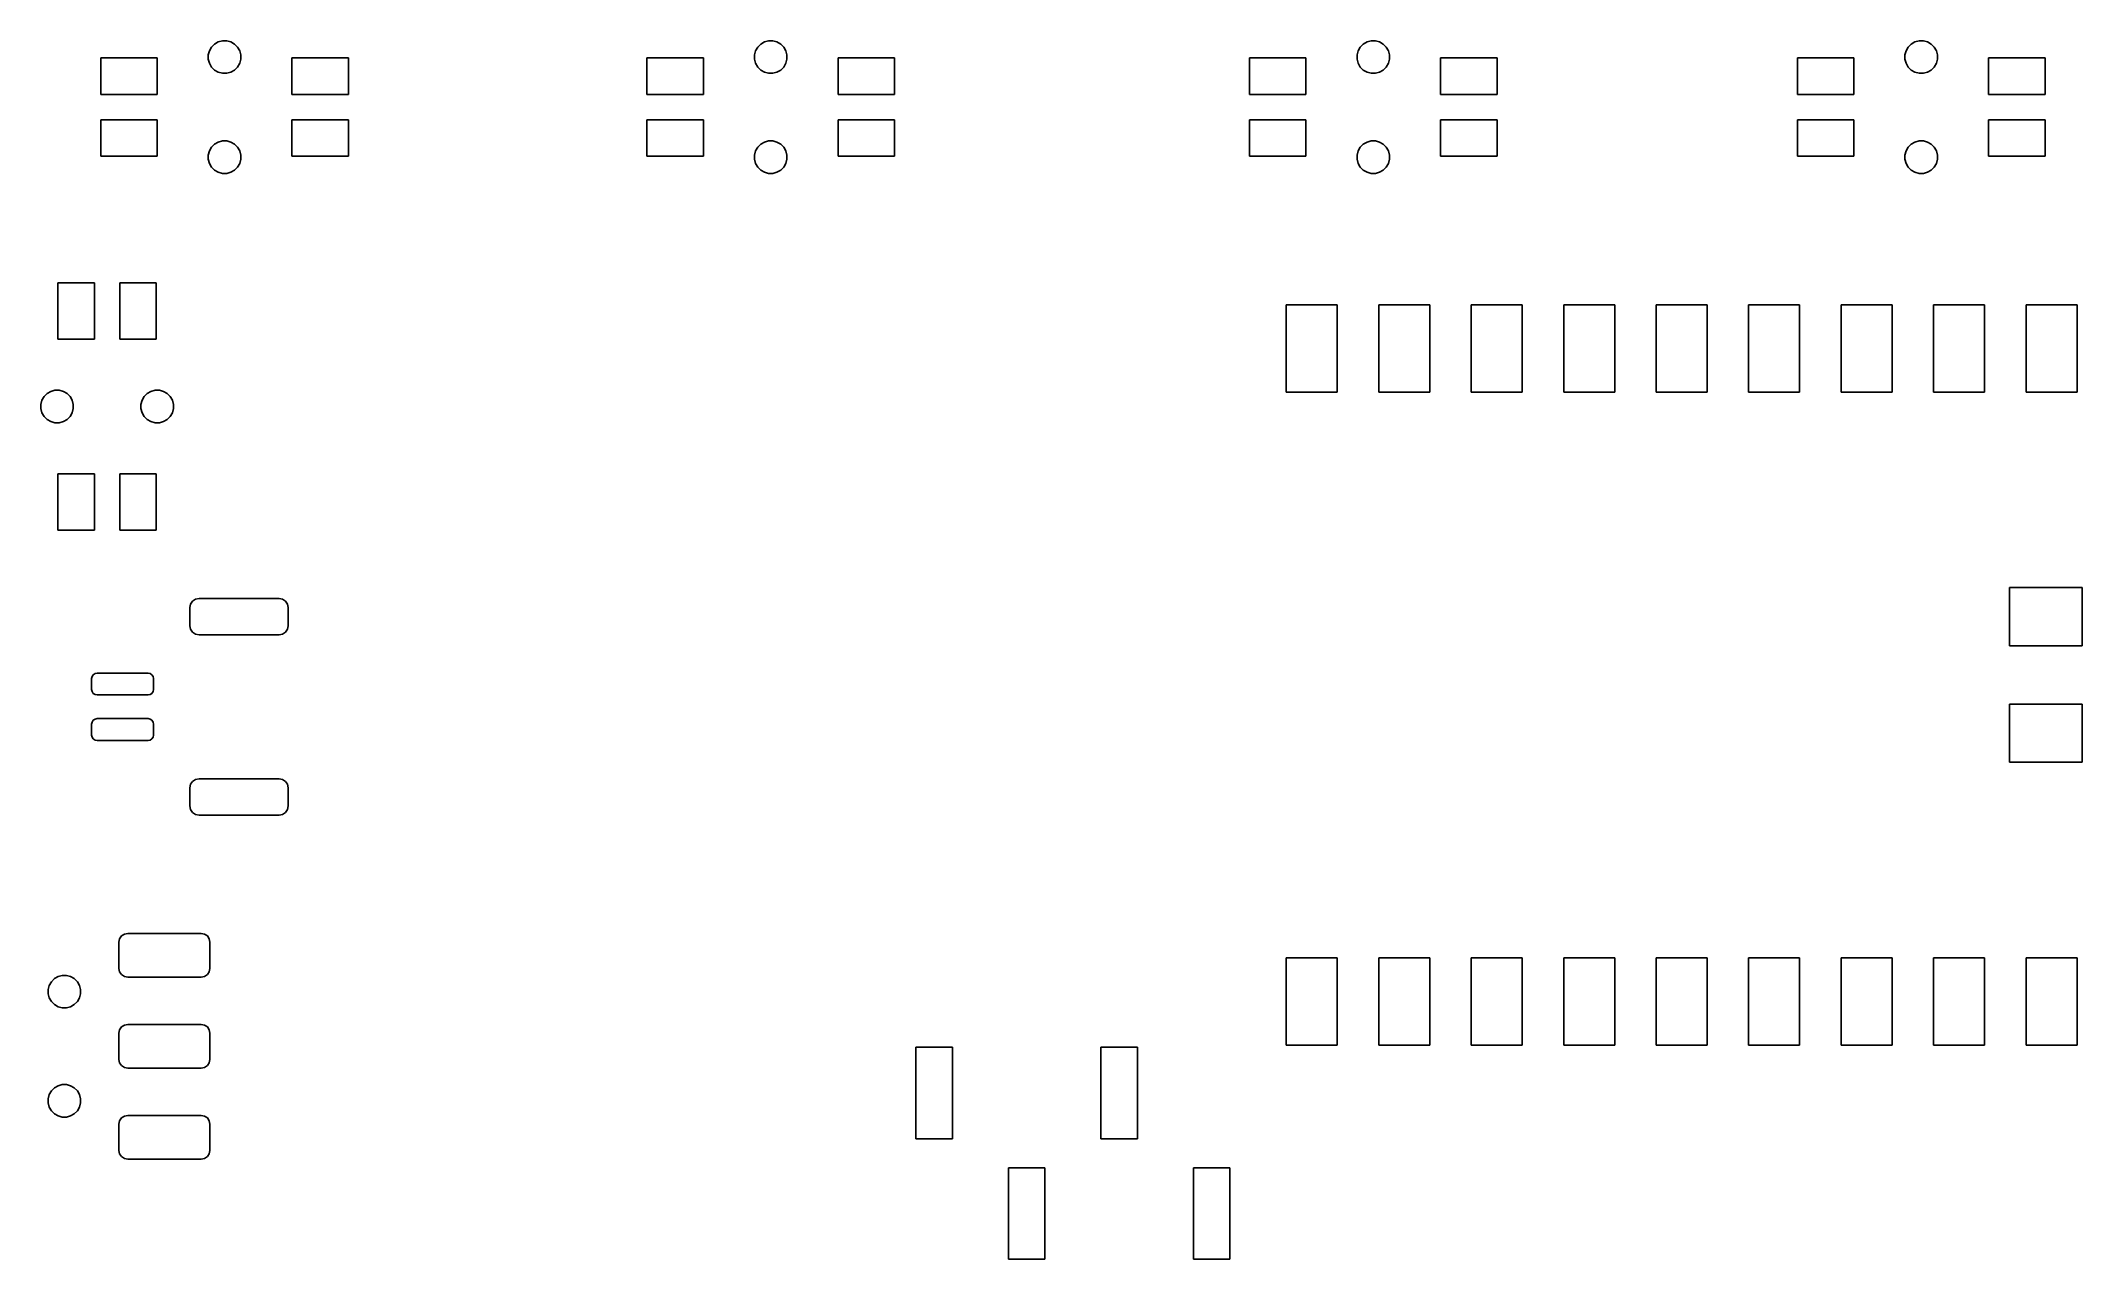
# Model space of a CAD drawing. Extents: x 173.7 to 229.7, y -102.4 to -69.
import ezdxf

# ---------------------------------------------------------------- set-up
doc = ezdxf.new("R2010")
doc.units = 0
doc.layers.add('BLACK', color=7, linetype='CONTINUOUS')

msp = doc.modelspace()

# ---------------------------------------------------------------- linework, layer by layer
at = {"layer": 'BLACK', "linetype": 'CONTINUOUS'}
for p, q in [((175.3, -70.45), (175.3, -69.45)), ((175.3, -69.45), (176.85, -69.45)), ((176.85, -69.45), (176.85, -70.45)), ((178.25385, -69.366263), (178.284254, -69.252792)), ((178.25385, -69.483737), (178.25385, -69.366263)), ((178.284254, -69.597208), (178.25385, -69.483737)), ((178.284254, -69.252792), (178.342991, -69.151057)), ((178.342991, -69.151057), (178.426057, -69.067991)), ((178.426057, -69.067991), (178.527792, -69.009254)), ((178.527792, -69.009254), (178.641263, -68.97885)), ((178.641263, -68.97885), (178.758737, -68.97885)), ((178.758737, -68.97885), (178.872208, -69.009254)), ((178.872208, -69.009254), (178.973943, -69.067991)), ((178.973943, -69.067991), (179.057009, -69.151057)), ((179.057009, -69.151057), (179.115746, -69.252792)), ((179.115746, -69.252792), (179.14615, -69.366263)), ((179.14615, -69.483737), (179.115746, -69.597208)), ((179.14615, -69.366263), (179.14615, -69.483737)), ((180.55, -70.45), (180.55, -69.45)), ((180.55, -69.45), (182.1, -69.45)), ((182.1, -69.45), (182.1, -70.45)), ((190.3, -70.45), (190.3, -69.45)), ((190.3, -69.45), (191.85, -69.45)), ((191.85, -69.45), (191.85, -70.45)), ((193.25385, -69.366263), (193.284254, -69.252792)), ((193.25385, -69.483737), (193.25385, -69.366263)), ((193.284254, -69.597208), (193.25385, -69.483737)), ((193.284254, -69.252792), (193.342991, -69.151057)), ((193.342991, -69.151057), (193.426057, -69.067991)), ((193.426057, -69.067991), (193.527792, -69.009254)), ((193.527792, -69.009254), (193.641263, -68.97885)), ((193.641263, -68.97885), (193.758737, -68.97885)), ((193.758737, -68.97885), (193.872208, -69.009254)), ((193.872208, -69.009254), (193.973943, -69.067991)), ((193.973943, -69.067991), (194.057009, -69.151057)), ((194.057009, -69.151057), (194.115746, -69.252792)), ((194.115746, -69.252792), (194.14615, -69.366263)), ((194.14615, -69.483737), (194.115746, -69.597208)), ((194.14615, -69.366263), (194.14615, -69.483737)), ((195.55, -70.45), (195.55, -69.45)), ((195.55, -69.45), (197.1, -69.45)), ((197.1, -69.45), (197.1, -70.45)), ((206.85, -70.45), (206.85, -69.45)), ((206.85, -69.45), (208.4, -69.45)), ((208.4, -69.45), (208.4, -70.45)), ((209.80385, -69.366263), (209.834254, -69.252792)), ((209.80385, -69.483737), (209.80385, -69.366263)), ((209.834254, -69.597208), (209.80385, -69.483737)), ((209.834254, -69.252792), (209.892991, -69.151057)), ((209.892991, -69.151057), (209.976057, -69.067991)), ((209.976057, -69.067991), (210.077792, -69.009254)), ((210.077792, -69.009254), (210.191263, -68.97885)), ((210.191263, -68.97885), (210.308737, -68.97885)), ((210.308737, -68.97885), (210.422208, -69.009254)), ((210.422208, -69.009254), (210.523943, -69.067991)), ((210.523943, -69.067991), (210.607009, -69.151057)), ((210.607009, -69.151057), (210.665746, -69.252792)), ((210.665746, -69.252792), (210.69615, -69.366263)), ((210.69615, -69.483737), (210.665746, -69.597208)), ((210.69615, -69.366263), (210.69615, -69.483737)), ((212.1, -70.45), (212.1, -69.45)), ((212.1, -69.45), (213.65, -69.45)), ((213.65, -69.45), (213.65, -70.45)), ((221.9, -70.45), (221.9, -69.45)), ((221.9, -69.45), (223.45, -69.45)), ((223.45, -69.45), (223.45, -70.45)), ((224.85385, -69.366263), (224.884254, -69.252792)), ((224.85385, -69.483737), (224.85385, -69.366263)), ((224.884254, -69.597208), (224.85385, -69.483737)), ((224.884254, -69.252792), (224.942991, -69.151057)), ((224.942991, -69.151057), (225.026057, -69.067991)), ((225.026057, -69.067991), (225.127792, -69.009254)), ((225.127792, -69.009254), (225.241263, -68.97885)), ((225.241263, -68.97885), (225.358737, -68.97885)), ((225.358737, -68.97885), (225.472208, -69.009254)), ((225.472208, -69.009254), (225.573943, -69.067991)), ((225.573943, -69.067991), (225.657009, -69.151057)), ((225.657009, -69.151057), (225.715746, -69.252792)), ((225.715746, -69.252792), (225.74615, -69.366263)), ((225.74615, -69.483737), (225.715746, -69.597208)), ((225.74615, -69.366263), (225.74615, -69.483737)), ((227.15, -70.45), (227.15, -69.45)), ((227.15, -69.45), (228.7, -69.45)), ((228.7, -69.45), (228.7, -70.45)), ((178.342991, -69.698943), (178.284254, -69.597208)), ((178.426057, -69.782009), (178.342991, -69.698943)), ((178.527792, -69.840746), (178.426057, -69.782009)), ((178.641263, -69.87115), (178.527792, -69.840746)), ((178.758737, -69.87115), (178.641263, -69.87115)), ((178.872208, -69.840746), (178.758737, -69.87115)), ((178.973943, -69.782009), (178.872208, -69.840746)), ((179.057009, -69.698943), (178.973943, -69.782009)), ((179.115746, -69.597208), (179.057009, -69.698943)), ((193.342991, -69.698943), (193.284254, -69.597208)), ((193.426057, -69.782009), (193.342991, -69.698943)), ((193.527792, -69.840746), (193.426057, -69.782009)), ((193.641263, -69.87115), (193.527792, -69.840746)), ((193.758737, -69.87115), (193.641263, -69.87115)), ((193.872208, -69.840746), (193.758737, -69.87115)), ((193.973943, -69.782009), (193.872208, -69.840746)), ((194.057009, -69.698943), (193.973943, -69.782009)), ((194.115746, -69.597208), (194.057009, -69.698943)), ((209.892991, -69.698943), (209.834254, -69.597208)), ((209.976057, -69.782009), (209.892991, -69.698943)), ((210.077792, -69.840746), (209.976057, -69.782009)), ((210.191263, -69.87115), (210.077792, -69.840746)), ((210.308737, -69.87115), (210.191263, -69.87115)), ((210.422208, -69.840746), (210.308737, -69.87115)), ((210.523943, -69.782009), (210.422208, -69.840746)), ((210.607009, -69.698943), (210.523943, -69.782009)), ((210.665746, -69.597208), (210.607009, -69.698943)), ((224.942991, -69.698943), (224.884254, -69.597208)), ((225.026057, -69.782009), (224.942991, -69.698943)), ((225.127792, -69.840746), (225.026057, -69.782009)), ((225.241263, -69.87115), (225.127792, -69.840746)), ((225.358737, -69.87115), (225.241263, -69.87115)), ((225.472208, -69.840746), (225.358737, -69.87115)), ((225.573943, -69.782009), (225.472208, -69.840746)), ((225.657009, -69.698943), (225.573943, -69.782009)), ((225.715746, -69.597208), (225.657009, -69.698943)), ((176.85, -70.45), (175.3, -70.45)), ((182.1, -70.45), (180.55, -70.45)), ((191.85, -70.45), (190.3, -70.45)), ((197.1, -70.45), (195.55, -70.45)), ((208.4, -70.45), (206.85, -70.45)), ((213.65, -70.45), (212.1, -70.45)), ((223.45, -70.45), (221.9, -70.45)), ((228.7, -70.45), (227.15, -70.45)), ((175.3, -72.15), (175.3, -71.15)), ((175.3, -71.15), (176.85, -71.15)), ((176.85, -71.15), (176.85, -72.15)), ((180.55, -72.15), (180.55, -71.15)), ((180.55, -71.15), (182.1, -71.15)), ((182.1, -71.15), (182.1, -72.15)), ((190.3, -72.15), (190.3, -71.15)), ((190.3, -71.15), (191.85, -71.15)), ((191.85, -71.15), (191.85, -72.15)), ((195.55, -72.15), (195.55, -71.15)), ((195.55, -71.15), (197.1, -71.15)), ((197.1, -71.15), (197.1, -72.15)), ((206.85, -72.15), (206.85, -71.15)), ((206.85, -71.15), (208.4, -71.15)), ((208.4, -71.15), (208.4, -72.15)), ((212.1, -72.15), (212.1, -71.15)), ((212.1, -71.15), (213.65, -71.15)), ((213.65, -71.15), (213.65, -72.15)), ((221.9, -72.15), (221.9, -71.15)), ((221.9, -71.15), (223.45, -71.15)), ((223.45, -71.15), (223.45, -72.15)), ((227.15, -72.15), (227.15, -71.15)), ((227.15, -71.15), (228.7, -71.15)), ((228.7, -71.15), (228.7, -72.15)), ((178.426057, -71.817991), (178.527792, -71.759254)), ((178.527792, -71.759254), (178.641263, -71.72885)), ((178.641263, -71.72885), (178.758737, -71.72885)), ((178.758737, -71.72885), (178.872208, -71.759254)), ((178.872208, -71.759254), (178.973943, -71.817991)), ((193.426057, -71.817991), (193.527792, -71.759254)), ((193.527792, -71.759254), (193.641263, -71.72885)), ((193.641263, -71.72885), (193.758737, -71.72885)), ((193.758737, -71.72885), (193.872208, -71.759254)), ((193.872208, -71.759254), (193.973943, -71.817991)), ((209.976057, -71.817991), (210.077792, -71.759254)), ((210.077792, -71.759254), (210.191263, -71.72885)), ((210.191263, -71.72885), (210.308737, -71.72885)), ((210.308737, -71.72885), (210.422208, -71.759254)), ((210.422208, -71.759254), (210.523943, -71.817991)), ((225.026057, -71.817991), (225.127792, -71.759254)), ((225.127792, -71.759254), (225.241263, -71.72885)), ((225.241263, -71.72885), (225.358737, -71.72885)), ((225.358737, -71.72885), (225.472208, -71.759254)), ((225.472208, -71.759254), (225.573943, -71.817991)), ((176.85, -72.15), (175.3, -72.15)), ((178.25385, -72.116263), (178.284254, -72.002792)), ((178.25385, -72.233737), (178.25385, -72.116263)), ((178.284254, -72.347208), (178.25385, -72.233737)), ((178.284254, -72.002792), (178.342991, -71.901057)), ((178.342991, -71.901057), (178.426057, -71.817991)), ((178.973943, -71.817991), (179.057009, -71.901057)), ((179.057009, -71.901057), (179.115746, -72.002792)), ((179.115746, -72.002792), (179.14615, -72.116263)), ((179.14615, -72.233737), (179.115746, -72.347208)), ((179.14615, -72.116263), (179.14615, -72.233737)), ((182.1, -72.15), (180.55, -72.15)), ((191.85, -72.15), (190.3, -72.15)), ((193.25385, -72.116263), (193.284254, -72.002792)), ((193.25385, -72.233737), (193.25385, -72.116263)), ((193.284254, -72.347208), (193.25385, -72.233737)), ((193.284254, -72.002792), (193.342991, -71.901057)), ((193.342991, -71.901057), (193.426057, -71.817991)), ((193.973943, -71.817991), (194.057009, -71.901057)), ((194.057009, -71.901057), (194.115746, -72.002792)), ((194.115746, -72.002792), (194.14615, -72.116263)), ((194.14615, -72.233737), (194.115746, -72.347208)), ((194.14615, -72.116263), (194.14615, -72.233737)), ((197.1, -72.15), (195.55, -72.15)), ((208.4, -72.15), (206.85, -72.15)), ((209.80385, -72.116263), (209.834254, -72.002792)), ((209.80385, -72.233737), (209.80385, -72.116263)), ((209.834254, -72.347208), (209.80385, -72.233737)), ((209.834254, -72.002792), (209.892991, -71.901057)), ((209.892991, -71.901057), (209.976057, -71.817991)), ((210.523943, -71.817991), (210.607009, -71.901057)), ((210.607009, -71.901057), (210.665746, -72.002792)), ((210.665746, -72.002792), (210.69615, -72.116263)), ((210.69615, -72.233737), (210.665746, -72.347208)), ((210.69615, -72.116263), (210.69615, -72.233737)), ((213.65, -72.15), (212.1, -72.15)), ((223.45, -72.15), (221.9, -72.15)), ((224.85385, -72.116263), (224.884254, -72.002792)), ((224.85385, -72.233737), (224.85385, -72.116263)), ((224.884254, -72.347208), (224.85385, -72.233737)), ((224.884254, -72.002792), (224.942991, -71.901057)), ((224.942991, -71.901057), (225.026057, -71.817991)), ((225.573943, -71.817991), (225.657009, -71.901057)), ((225.657009, -71.901057), (225.715746, -72.002792)), ((225.715746, -72.002792), (225.74615, -72.116263)), ((225.74615, -72.233737), (225.715746, -72.347208)), ((225.74615, -72.116263), (225.74615, -72.233737)), ((228.7, -72.15), (227.15, -72.15)), ((178.342991, -72.448943), (178.284254, -72.347208)), ((178.426057, -72.532009), (178.342991, -72.448943)), ((178.527792, -72.590746), (178.426057, -72.532009)), ((178.641263, -72.62115), (178.527792, -72.590746)), ((178.758737, -72.62115), (178.641263, -72.62115)), ((178.872208, -72.590746), (178.758737, -72.62115)), ((178.973943, -72.532009), (178.872208, -72.590746)), ((179.057009, -72.448943), (178.973943, -72.532009)), ((179.115746, -72.347208), (179.057009, -72.448943)), ((193.342991, -72.448943), (193.284254, -72.347208)), ((193.426057, -72.532009), (193.342991, -72.448943)), ((193.527792, -72.590746), (193.426057, -72.532009)), ((193.641263, -72.62115), (193.527792, -72.590746)), ((193.758737, -72.62115), (193.641263, -72.62115)), ((193.872208, -72.590746), (193.758737, -72.62115)), ((193.973943, -72.532009), (193.872208, -72.590746)), ((194.057009, -72.448943), (193.973943, -72.532009)), ((194.115746, -72.347208), (194.057009, -72.448943)), ((209.892991, -72.448943), (209.834254, -72.347208)), ((209.976057, -72.532009), (209.892991, -72.448943)), ((210.077792, -72.590746), (209.976057, -72.532009)), ((210.191263, -72.62115), (210.077792, -72.590746)), ((210.308737, -72.62115), (210.191263, -72.62115)), ((210.422208, -72.590746), (210.308737, -72.62115)), ((210.523943, -72.532009), (210.422208, -72.590746)), ((210.607009, -72.448943), (210.523943, -72.532009)), ((210.665746, -72.347208), (210.607009, -72.448943)), ((224.942991, -72.448943), (224.884254, -72.347208)), ((225.026057, -72.532009), (224.942991, -72.448943)), ((225.127792, -72.590746), (225.026057, -72.532009)), ((225.241263, -72.62115), (225.127792, -72.590746)), ((225.358737, -72.62115), (225.241263, -72.62115)), ((225.472208, -72.590746), (225.358737, -72.62115)), ((225.573943, -72.532009), (225.472208, -72.590746)), ((225.657009, -72.448943), (225.573943, -72.532009)), ((225.715746, -72.347208), (225.657009, -72.448943)), ((174.125, -77.175), (174.125, -75.625)), ((174.125, -75.625), (175.125, -75.625)), ((175.125, -75.625), (175.125, -77.175)), ((175.825, -77.175), (175.825, -75.625)), ((175.825, -75.625), (176.825, -75.625)), ((176.825, -75.625), (176.825, -77.175)), ((207.86, -78.63), (207.86, -76.23)), ((207.86, -76.23), (209.26, -76.23)), ((209.26, -76.23), (209.26, -78.63)), ((210.4, -78.63), (210.4, -76.23)), ((210.4, -76.23), (211.8, -76.23)), ((211.8, -76.23), (211.8, -78.63)), ((212.94, -78.63), (212.94, -76.23)), ((212.94, -76.23), (214.34, -76.23)), ((214.34, -76.23), (214.34, -78.63)), ((215.48, -78.63), (215.48, -76.23)), ((215.48, -76.23), (216.88, -76.23)), ((216.88, -76.23), (216.88, -78.63)), ((218.02, -78.63), (218.02, -76.23)), ((218.02, -76.23), (219.42, -76.23)), ((219.42, -76.23), (219.42, -78.63)), ((220.56, -78.63), (220.56, -76.23)), ((220.56, -76.23), (221.96, -76.23)), ((221.96, -76.23), (221.96, -78.63)), ((223.1, -78.63), (223.1, -76.23)), ((223.1, -76.23), (224.5, -76.23)), ((224.5, -76.23), (224.5, -78.63)), ((225.64, -78.63), (225.64, -76.23)), ((225.64, -76.23), (227.04, -76.23)), ((227.04, -76.23), (227.04, -78.63)), ((228.18, -78.63), (228.18, -76.23)), ((228.18, -76.23), (229.58, -76.23)), ((229.58, -76.23), (229.58, -78.63)), ((175.125, -77.175), (174.125, -77.175)), ((176.825, -77.175), (175.825, -77.175)), ((173.65385, -78.966263), (173.684254, -78.852792)), ((173.65385, -79.083737), (173.65385, -78.966263)), ((173.684254, -78.852792), (173.742991, -78.751057)), ((173.742991, -78.751057), (173.826057, -78.667991)), ((173.826057, -78.667991), (173.927792, -78.609254)), ((173.927792, -78.609254), (174.041263, -78.57885)), ((174.041263, -78.57885), (174.158737, -78.57885)), ((174.158737, -78.57885), (174.272208, -78.609254)), ((174.272208, -78.609254), (174.373943, -78.667991)), ((174.373943, -78.667991), (174.457009, -78.751057)), ((174.457009, -78.751057), (174.515746, -78.852792)), ((174.515746, -78.852792), (174.54615, -78.966263)), ((174.54615, -78.966263), (174.54615, -79.083737)), ((176.40385, -78.966263), (176.434254, -78.852792)), ((176.40385, -79.083737), (176.40385, -78.966263)), ((176.434254, -78.852792), (176.492991, -78.751057)), ((176.492991, -78.751057), (176.576057, -78.667991)), ((176.576057, -78.667991), (176.677792, -78.609254)), ((176.677792, -78.609254), (176.791263, -78.57885)), ((176.791263, -78.57885), (176.908737, -78.57885)), ((176.908737, -78.57885), (177.022208, -78.609254)), ((177.022208, -78.609254), (177.123943, -78.667991)), ((177.123943, -78.667991), (177.207009, -78.751057)), ((177.207009, -78.751057), (177.265746, -78.852792)), ((177.265746, -78.852792), (177.29615, -78.966263)), ((177.29615, -78.966263), (177.29615, -79.083737)), ((209.26, -78.63), (207.86, -78.63)), ((211.8, -78.63), (210.4, -78.63)), ((214.34, -78.63), (212.94, -78.63)), ((216.88, -78.63), (215.48, -78.63)), ((219.42, -78.63), (218.02, -78.63)), ((221.96, -78.63), (220.56, -78.63)), ((224.5, -78.63), (223.1, -78.63)), ((227.04, -78.63), (225.64, -78.63)), ((229.58, -78.63), (228.18, -78.63)), ((173.684254, -79.197208), (173.65385, -79.083737)), ((173.742991, -79.298943), (173.684254, -79.197208)), ((173.826057, -79.382009), (173.742991, -79.298943)), ((173.927792, -79.440746), (173.826057, -79.382009)), ((174.041263, -79.47115), (173.927792, -79.440746)), ((174.158737, -79.47115), (174.041263, -79.47115)), ((174.272208, -79.440746), (174.158737, -79.47115)), ((174.373943, -79.382009), (174.272208, -79.440746)), ((174.457009, -79.298943), (174.373943, -79.382009)), ((174.515746, -79.197208), (174.457009, -79.298943)), ((174.54615, -79.083737), (174.515746, -79.197208)), ((176.434254, -79.197208), (176.40385, -79.083737)), ((176.492991, -79.298943), (176.434254, -79.197208)), ((176.576057, -79.382009), (176.492991, -79.298943)), ((176.677792, -79.440746), (176.576057, -79.382009)), ((176.791263, -79.47115), (176.677792, -79.440746)), ((176.908737, -79.47115), (176.791263, -79.47115)), ((177.022208, -79.440746), (176.908737, -79.47115)), ((177.123943, -79.382009), (177.022208, -79.440746)), ((177.207009, -79.298943), (177.123943, -79.382009)), ((177.265746, -79.197208), (177.207009, -79.298943)), ((177.29615, -79.083737), (177.265746, -79.197208)), ((174.125, -82.425), (174.125, -80.875)), ((174.125, -80.875), (175.125, -80.875)), ((175.125, -80.875), (175.125, -82.425)), ((175.825, -82.425), (175.825, -80.875)), ((175.825, -80.875), (176.825, -80.875)), ((176.825, -80.875), (176.825, -82.425)), ((175.125, -82.425), (174.125, -82.425)), ((176.825, -82.425), (175.825, -82.425)), ((227.72, -85.6), (227.72, -84)), ((227.72, -84), (229.72, -84)), ((229.72, -84), (229.72, -85.6)), ((177.75, -84.55), (177.76903, -84.454329)), ((177.75, -85.05), (177.75, -84.55)), ((177.76903, -84.454329), (177.823223, -84.373223)), ((177.823223, -84.373223), (177.904329, -84.31903)), ((177.904329, -84.31903), (178, -84.3)), ((178, -84.3), (180.2, -84.3)), ((180.2, -84.3), (180.295671, -84.31903)), ((180.295671, -84.31903), (180.376777, -84.373223)), ((180.376777, -84.373223), (180.43097, -84.454329)), ((180.43097, -84.454329), (180.45, -84.55)), ((180.45, -84.55), (180.45, -85.05)), ((177.76903, -85.145671), (177.75, -85.05)), ((177.823223, -85.226777), (177.76903, -85.145671)), ((180.43097, -85.145671), (180.376777, -85.226777)), ((180.45, -85.05), (180.43097, -85.145671)), ((177.904329, -85.28097), (177.823223, -85.226777)), ((178, -85.3), (177.904329, -85.28097)), ((180.2, -85.3), (178, -85.3)), ((180.295671, -85.28097), (180.2, -85.3)), ((180.376777, -85.226777), (180.295671, -85.28097)), ((229.72, -85.6), (227.72, -85.6)), ((175.05, -86.5), (175.061418, -86.442597)), ((175.05, -86.8), (175.05, -86.5)), ((175.061418, -86.857403), (175.05, -86.8)), ((175.061418, -86.442597), (175.093934, -86.393934)), ((175.093934, -86.906066), (175.061418, -86.857403)), ((175.093934, -86.393934), (175.142597, -86.361418)), ((175.142597, -86.361418), (175.2, -86.35)), ((175.2, -86.35), (176.6, -86.35)), ((176.6, -86.35), (176.657403, -86.361418)), ((176.657403, -86.361418), (176.706066, -86.393934)), ((176.706066, -86.393934), (176.738582, -86.442597)), ((176.738582, -86.857403), (176.706066, -86.906066)), ((176.738582, -86.442597), (176.75, -86.5)), ((176.75, -86.8), (176.738582, -86.857403)), ((176.75, -86.5), (176.75, -86.8)), ((175.142597, -86.938582), (175.093934, -86.906066)), ((175.2, -86.95), (175.142597, -86.938582)), ((176.6, -86.95), (175.2, -86.95)), ((176.657403, -86.938582), (176.6, -86.95)), ((176.706066, -86.906066), (176.657403, -86.938582)), ((227.72, -88.8), (227.72, -87.2)), ((227.72, -87.2), (229.72, -87.2)), ((229.72, -87.2), (229.72, -88.8)), ((175.05, -87.75), (175.061418, -87.692597)), ((175.05, -88.05), (175.05, -87.75)), ((175.061418, -87.692597), (175.093934, -87.643934)), ((175.093934, -87.643934), (175.142597, -87.611418)), ((175.142597, -87.611418), (175.2, -87.6)), ((175.2, -87.6), (176.6, -87.6)), ((176.6, -87.6), (176.657403, -87.611418)), ((176.657403, -87.611418), (176.706066, -87.643934)), ((176.706066, -87.643934), (176.738582, -87.692597)), ((176.738582, -87.692597), (176.75, -87.75)), ((176.75, -87.75), (176.75, -88.05)), ((175.061418, -88.107403), (175.05, -88.05)), ((175.093934, -88.156066), (175.061418, -88.107403)), ((175.142597, -88.188582), (175.093934, -88.156066)), ((175.2, -88.2), (175.142597, -88.188582)), ((176.6, -88.2), (175.2, -88.2)), ((176.657403, -88.188582), (176.6, -88.2)), ((176.706066, -88.156066), (176.657403, -88.188582)), ((176.738582, -88.107403), (176.706066, -88.156066)), ((176.75, -88.05), (176.738582, -88.107403)), ((229.72, -88.8), (227.72, -88.8)), ((177.75, -89.5), (177.76903, -89.404329)), ((177.75, -90), (177.75, -89.5)), ((177.76903, -89.404329), (177.823223, -89.323223)), ((177.823223, -89.323223), (177.904329, -89.26903)), ((177.904329, -89.26903), (178, -89.25)), ((178, -89.25), (180.2, -89.25)), ((180.2, -89.25), (180.295671, -89.26903)), ((180.295671, -89.26903), (180.376777, -89.323223)), ((180.376777, -89.323223), (180.43097, -89.404329)), ((180.43097, -89.404329), (180.45, -89.5)), ((180.45, -89.5), (180.45, -90)), ((177.76903, -90.095671), (177.75, -90)), ((177.823223, -90.176777), (177.76903, -90.095671)), ((177.904329, -90.23097), (177.823223, -90.176777)), ((178, -90.25), (177.904329, -90.23097)), ((180.2, -90.25), (178, -90.25)), ((180.295671, -90.23097), (180.2, -90.25)), ((180.376777, -90.176777), (180.295671, -90.23097)), ((180.43097, -90.095671), (180.376777, -90.176777)), ((180.45, -90), (180.43097, -90.095671)), ((175.818269, -93.648156), (175.870294, -93.570294)), ((175.870294, -93.570294), (175.948156, -93.518269)), ((175.948156, -93.518269), (176.04, -93.5)), ((176.04, -93.5), (178.06, -93.5)), ((178.06, -93.5), (178.151844, -93.518269)), ((178.151844, -93.518269), (178.229706, -93.570294)), ((178.229706, -93.570294), (178.281731, -93.648156)), ((175.8, -93.74), (175.818269, -93.648156)), ((175.8, -94.46), (175.8, -93.74)), ((178.281731, -93.648156), (178.3, -93.74)), ((178.3, -93.74), (178.3, -94.46)), ((207.86, -96.57), (207.86, -94.17)), ((207.86, -94.17), (209.26, -94.17)), ((209.26, -94.17), (209.26, -96.57)), ((210.4, -96.57), (210.4, -94.17)), ((210.4, -94.17), (211.8, -94.17)), ((211.8, -94.17), (211.8, -96.57)), ((212.94, -96.57), (212.94, -94.17)), ((212.94, -94.17), (214.34, -94.17)), ((214.34, -94.17), (214.34, -96.57)), ((215.48, -96.57), (215.48, -94.17)), ((215.48, -94.17), (216.88, -94.17)), ((216.88, -94.17), (216.88, -96.57)), ((218.02, -96.57), (218.02, -94.17)), ((218.02, -94.17), (219.42, -94.17)), ((219.42, -94.17), (219.42, -96.57)), ((220.56, -96.57), (220.56, -94.17)), ((220.56, -94.17), (221.96, -94.17)), ((221.96, -94.17), (221.96, -96.57)), ((223.1, -96.57), (223.1, -94.17)), ((223.1, -94.17), (224.5, -94.17)), ((224.5, -94.17), (224.5, -96.57)), ((225.64, -96.57), (225.64, -94.17)), ((225.64, -94.17), (227.04, -94.17)), ((227.04, -94.17), (227.04, -96.57)), ((228.18, -96.57), (228.18, -94.17)), ((228.18, -94.17), (229.58, -94.17)), ((229.58, -94.17), (229.58, -96.57)), ((173.942991, -94.826057), (174.026057, -94.742991)), ((174.026057, -94.742991), (174.127792, -94.684254)), ((174.127792, -94.684254), (174.241263, -94.65385)), ((174.241263, -94.65385), (174.358737, -94.65385)), ((174.358737, -94.65385), (174.472208, -94.684254)), ((174.472208, -94.684254), (174.573943, -94.742991)), ((174.573943, -94.742991), (174.657009, -94.826057)), ((175.818269, -94.551844), (175.8, -94.46)), ((175.870294, -94.629706), (175.818269, -94.551844)), ((175.948156, -94.681731), (175.870294, -94.629706)), ((176.04, -94.7), (175.948156, -94.681731)), ((178.06, -94.7), (176.04, -94.7)), ((178.151844, -94.681731), (178.06, -94.7)), ((178.229706, -94.629706), (178.151844, -94.681731)), ((178.281731, -94.551844), (178.229706, -94.629706)), ((178.3, -94.46), (178.281731, -94.551844)), ((173.85385, -95.041263), (173.884254, -94.927792)), ((173.85385, -95.158737), (173.85385, -95.041263)), ((173.884254, -95.272208), (173.85385, -95.158737)), ((173.884254, -94.927792), (173.942991, -94.826057)), ((173.942991, -95.373943), (173.884254, -95.272208)), ((174.657009, -94.826057), (174.715746, -94.927792)), ((174.715746, -95.272208), (174.657009, -95.373943)), ((174.715746, -94.927792), (174.74615, -95.041263)), ((174.74615, -95.158737), (174.715746, -95.272208)), ((174.74615, -95.041263), (174.74615, -95.158737)), ((174.026057, -95.457009), (173.942991, -95.373943)), ((174.127792, -95.515746), (174.026057, -95.457009)), ((174.241263, -95.54615), (174.127792, -95.515746)), ((174.358737, -95.54615), (174.241263, -95.54615)), ((174.472208, -95.515746), (174.358737, -95.54615)), ((174.573943, -95.457009), (174.472208, -95.515746)), ((174.657009, -95.373943), (174.573943, -95.457009)), ((175.8, -96.24), (175.818269, -96.148156)), ((175.8, -96.96), (175.8, -96.24)), ((175.818269, -96.148156), (175.870294, -96.070294)), ((175.870294, -96.070294), (175.948156, -96.018269)), ((175.948156, -96.018269), (176.04, -96)), ((176.04, -96), (178.06, -96)), ((178.06, -96), (178.151844, -96.018269)), ((178.151844, -96.018269), (178.229706, -96.070294)), ((178.229706, -96.070294), (178.281731, -96.148156)), ((178.281731, -96.148156), (178.3, -96.24)), ((178.3, -96.24), (178.3, -96.96)), ((175.818269, -97.051844), (175.8, -96.96)), ((178.3, -96.96), (178.281731, -97.051844)), ((197.69, -99.14), (197.69, -96.63)), ((197.69, -96.63), (198.69, -96.63)), ((198.69, -96.63), (198.69, -99.14)), ((202.77, -99.14), (202.77, -96.63)), ((202.77, -96.63), (203.77, -96.63)), ((203.77, -96.63), (203.77, -99.14)), ((209.26, -96.57), (207.86, -96.57)), ((211.8, -96.57), (210.4, -96.57)), ((214.34, -96.57), (212.94, -96.57)), ((216.88, -96.57), (215.48, -96.57)), ((219.42, -96.57), (218.02, -96.57)), ((221.96, -96.57), (220.56, -96.57)), ((224.5, -96.57), (223.1, -96.57)), ((227.04, -96.57), (225.64, -96.57)), ((229.58, -96.57), (228.18, -96.57)), ((175.870294, -97.129706), (175.818269, -97.051844)), ((175.948156, -97.181731), (175.870294, -97.129706)), ((176.04, -97.2), (175.948156, -97.181731)), ((178.06, -97.2), (176.04, -97.2)), ((178.151844, -97.181731), (178.06, -97.2)), ((178.229706, -97.129706), (178.151844, -97.181731)), ((178.281731, -97.051844), (178.229706, -97.129706)), ((173.85385, -98.041263), (173.884254, -97.927792)), ((173.85385, -98.158737), (173.85385, -98.041263)), ((173.884254, -97.927792), (173.942991, -97.826057)), ((173.942991, -97.826057), (174.026057, -97.742991)), ((174.026057, -97.742991), (174.127792, -97.684254)), ((174.127792, -97.684254), (174.241263, -97.65385)), ((174.241263, -97.65385), (174.358737, -97.65385)), ((174.358737, -97.65385), (174.472208, -97.684254)), ((174.472208, -97.684254), (174.573943, -97.742991)), ((174.573943, -97.742991), (174.657009, -97.826057)), ((174.657009, -97.826057), (174.715746, -97.927792)), ((174.715746, -97.927792), (174.74615, -98.041263)), ((174.74615, -98.041263), (174.74615, -98.158737)), ((173.884254, -98.272208), (173.85385, -98.158737)), ((173.942991, -98.373943), (173.884254, -98.272208)), ((174.026057, -98.457009), (173.942991, -98.373943)), ((174.127792, -98.515746), (174.026057, -98.457009)), ((174.241263, -98.54615), (174.127792, -98.515746)), ((174.358737, -98.54615), (174.241263, -98.54615)), ((174.472208, -98.515746), (174.358737, -98.54615)), ((174.573943, -98.457009), (174.472208, -98.515746)), ((174.657009, -98.373943), (174.573943, -98.457009)), ((174.715746, -98.272208), (174.657009, -98.373943)), ((174.74615, -98.158737), (174.715746, -98.272208)), ((175.8, -98.74), (175.818269, -98.648156)), ((175.818269, -98.648156), (175.870294, -98.570294)), ((175.870294, -98.570294), (175.948156, -98.518269)), ((175.948156, -98.518269), (176.04, -98.5)), ((176.04, -98.5), (178.06, -98.5)), ((178.06, -98.5), (178.151844, -98.518269)), ((178.151844, -98.518269), (178.229706, -98.570294)), ((178.229706, -98.570294), (178.281731, -98.648156)), ((178.281731, -98.648156), (178.3, -98.74)), ((175.8, -99.46), (175.8, -98.74)), ((178.3, -98.74), (178.3, -99.46)), ((198.69, -99.14), (197.69, -99.14)), ((203.77, -99.14), (202.77, -99.14)), ((175.818269, -99.551844), (175.8, -99.46)), ((175.870294, -99.629706), (175.818269, -99.551844)), ((175.948156, -99.681731), (175.870294, -99.629706)), ((176.04, -99.7), (175.948156, -99.681731)), ((178.06, -99.7), (176.04, -99.7)), ((178.151844, -99.681731), (178.06, -99.7)), ((178.229706, -99.629706), (178.151844, -99.681731)), ((178.281731, -99.551844), (178.229706, -99.629706)), ((178.3, -99.46), (178.281731, -99.551844)), ((200.23, -102.45), (200.23, -99.94)), ((200.23, -99.94), (201.23, -99.94)), ((201.23, -99.94), (201.23, -102.45)), ((205.31, -102.45), (205.31, -99.94)), ((205.31, -99.94), (206.31, -99.94)), ((206.31, -99.94), (206.31, -102.45)), ((201.23, -102.45), (200.23, -102.45)), ((206.31, -102.45), (205.31, -102.45))]:
    msp.add_line(p, q, dxfattribs=at)

doc.saveas('drawing.dxf')
